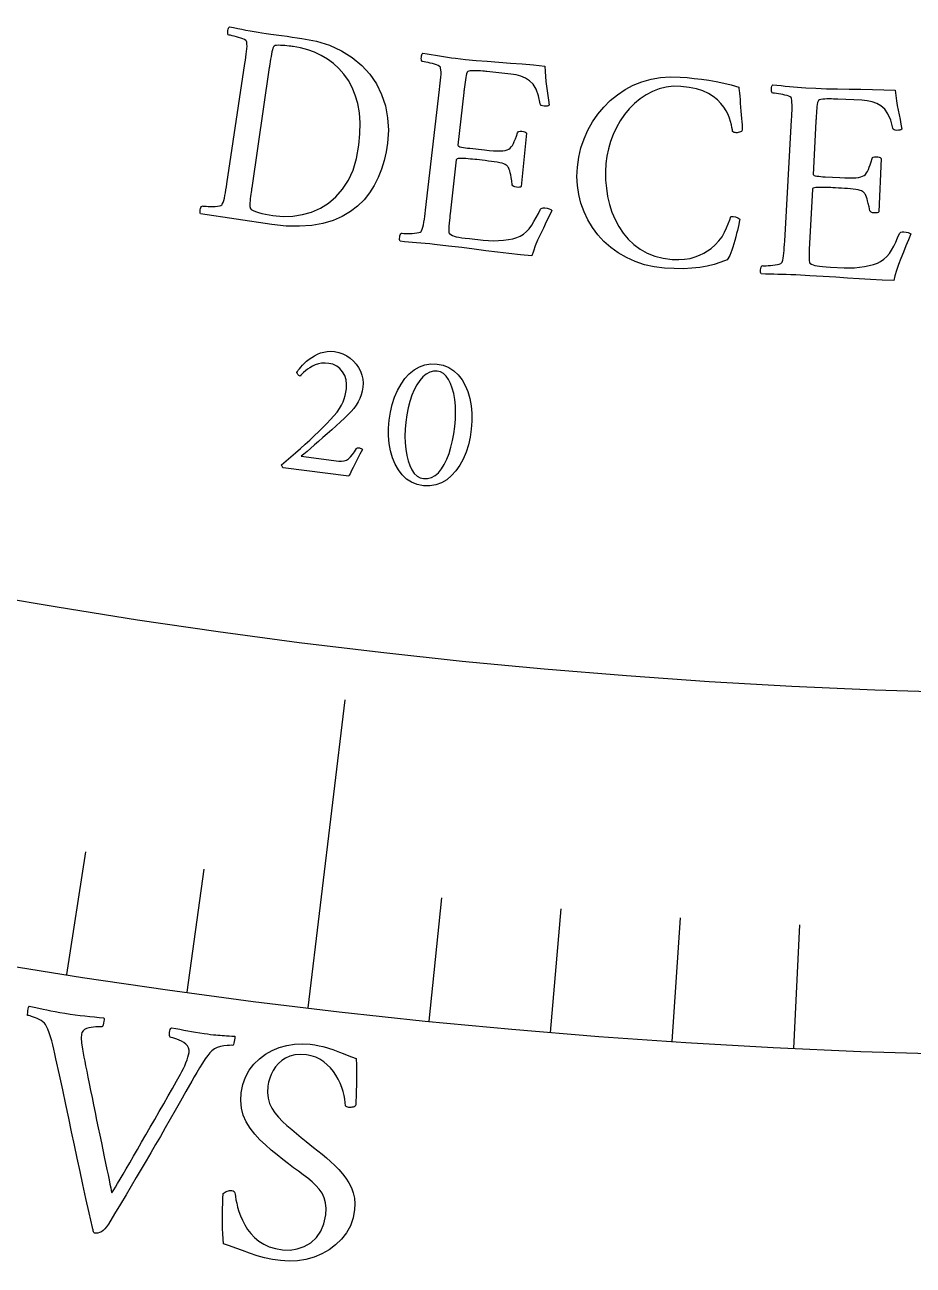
# Model space of a CAD drawing. Header units: millimetres. Extents: x -60 to 60, y -60 to 76.
# Drawn here: x -7.67 to -1.48, y -49.15 to -40.51 of the extents above; entities that cross this region are included whole.
import ezdxf

# ---------------------------------------------------------------- set-up
doc = ezdxf.new("R2010")
doc.units = ezdxf.units.MM
for name, color, linetype in [('CUT_OUTER', 1, 'Continuous'), ('ENGRAVE', 7, 'Continuous'), ('ENGRAVE_FINE', 8, 'Continuous'), ('TEXT', 5, 'Continuous')]:
    doc.layers.add(name, color=color, linetype=linetype)

msp = doc.modelspace()

# ---------------------------------------------------------------- linework, layer by layer
at = {"layer": 'CUT_OUTER'}
msp.add_arc((0, -0.0001), 59.9999, 176.771323, 2.429054, dxfattribs=at)
at = {"layer": 'ENGRAVE'}
msp.add_lwpolyline([(-5.6926, -47.3591), (-5.4348, -45.2145)], dxfattribs=at)
for radius in [58.8, 58.8, 57.225, 54.3, 54.3, 51.99, 47.7, 47.7, 45.18]:
    msp.add_circle((0, 0), radius, dxfattribs=at)
at = {"layer": 'ENGRAVE_FINE'}
for points in [[(-7.3733, -47.1267), (-7.2397, -46.2731)], [(-6.534, -47.2504), (-6.4156, -46.3945)], [(-4.8493, -47.4529), (-4.7614, -46.5933)], [(-4.0044, -47.5316), (-3.9319, -46.6707)], [(-3.1583, -47.5953), (-3.1011, -46.7332)], [(-2.3111, -47.644), (-2.2693, -46.781)]]:
    msp.add_lwpolyline(points, dxfattribs=at)
at = {"layer": 'TEXT'}
for points in [[(-5.7365, -40.6081), (-5.6357, -40.6275), (-5.5435, -40.6561), (-5.4601, -40.694), (-5.3853, -40.7412), (-5.3197, -40.7962), (-5.2638, -40.8575), (-5.2176, -40.9251), (-5.1811, -40.9992), (-5.1548, -41.0782), (-5.1392, -41.1609), (-5.1344, -41.2472), (-5.1404, -41.3371), (-5.1502, -41.399), (-5.1643, -41.4596), (-5.1825, -41.5189), (-5.205, -41.5769), (-5.2323, -41.6323), (-5.2653, -41.684), (-5.3039, -41.7318), (-5.3481, -41.7759), (-5.3985, -41.815), (-5.4556, -41.8483), (-5.5193, -41.8756), (-5.5897, -41.897), (-5.6674, -41.9112), (-5.7527, -41.9172), (-5.8458, -41.9149), (-5.9466, -41.9043), (-6.4416, -41.831), (-6.4444, -41.8257), (-6.4457, -41.8191), (-6.4457, -41.8111), (-6.4444, -41.8018), (-6.4421, -41.7927), (-6.4395, -41.7851), (-6.4364, -41.7791), (-6.4329, -41.7748), (-6.4256, -41.7757), (-6.4156, -41.7767), (-6.4031, -41.7776), (-6.3879, -41.7786), (-6.3717, -41.7792), (-6.3557, -41.7792), (-6.3399, -41.7784), (-6.3245, -41.777), (-6.3109, -41.7748), (-6.3007, -41.7718), (-6.2939, -41.7681), (-6.2904, -41.7636), (-6.2849, -41.7512), (-6.2799, -41.7369), (-6.2756, -41.7207), (-6.2719, -41.7027), (-6.2686, -41.6833), (-6.2652, -41.6631), (-6.2619, -41.6422), (-6.2585, -41.6204), (-6.1325, -40.7824), (-6.1293, -40.7606), (-6.1263, -40.7394), (-6.1235, -40.7188), (-6.121, -40.6989), (-6.1191, -40.6801), (-6.1183, -40.663), (-6.1188, -40.6477), (-6.1203, -40.6342), (-6.1221, -40.6282), (-6.1273, -40.6224), (-6.136, -40.6168), (-6.1481, -40.6115), (-6.1621, -40.6065), (-6.1766, -40.6018), (-6.1914, -40.5974), (-6.2067, -40.5934), (-6.221, -40.5898), (-6.2329, -40.587), (-6.2424, -40.585), (-6.2495, -40.5837), (-6.2514, -40.5785), (-6.2525, -40.5719), (-6.2527, -40.5639), (-6.2521, -40.5545), (-6.2506, -40.5452), (-6.2482, -40.5376), (-6.245, -40.5317), (-6.2409, -40.5275), (-6.2117, -40.533), (-6.1828, -40.5387), (-6.1541, -40.5444), (-6.1257, -40.5502), (-6.0976, -40.5558), (-6.0696, -40.5609), (-6.0418, -40.5656), (-6.0142, -40.5699), (-5.9843, -40.5743), (-5.9517, -40.5789), (-5.9164, -40.5837), (-5.8783, -40.5888), (-5.8399, -40.5939), (-5.8035, -40.5988), (-5.769, -40.6035), (-5.7365, -40.6081)], [(-5.9631, -40.8116), (-6.0853, -41.6482), (-6.0865, -41.6563), (-6.088, -41.6665), (-6.0898, -41.6789), (-6.0919, -41.6934), (-6.094, -41.7089), (-6.0957, -41.7242), (-6.0969, -41.7393), (-6.0977, -41.7542), (-6.0981, -41.7675), (-6.0978, -41.778), (-6.0971, -41.7857), (-6.0958, -41.7904), (-6.0886, -41.799), (-6.0767, -41.807), (-6.0603, -41.8144), (-6.0392, -41.8212), (-6.0154, -41.8273), (-5.9905, -41.8328), (-5.9646, -41.8377), (-5.9377, -41.8419), (-5.8677, -41.8479), (-5.7995, -41.8459), (-5.7332, -41.8358), (-5.6689, -41.8176), (-5.6079, -41.7911), (-5.5516, -41.7557), (-5.5, -41.7116), (-5.4532, -41.6588), (-5.4128, -41.5967), (-5.3805, -41.525), (-5.3561, -41.4437), (-5.3398, -41.3528), (-5.3322, -41.2719), (-5.3311, -41.1967), (-5.3363, -41.1269), (-5.3479, -41.0628), (-5.365, -41.0039), (-5.3867, -40.9499), (-5.413, -40.9007), (-5.4439, -40.8564), (-5.4786, -40.8169), (-5.5164, -40.7821), (-5.5574, -40.7519), (-5.6014, -40.7264), (-5.6478, -40.7052), (-5.6958, -40.6879), (-5.7455, -40.6746), (-5.7969, -40.6652), (-5.804, -40.6642), (-5.8137, -40.6631), (-5.8258, -40.6616), (-5.8404, -40.66), (-5.856, -40.6585), (-5.8712, -40.6574), (-5.8859, -40.6567), (-5.9002, -40.6565), (-5.9129, -40.6571), (-5.9227, -40.6589), (-5.9296, -40.6618), (-5.9338, -40.666), (-5.938, -40.6765), (-5.9419, -40.6887), (-5.9454, -40.7026), (-5.9485, -40.7183), (-5.9513, -40.735), (-5.9542, -40.7521), (-5.9569, -40.7696), (-5.9596, -40.7875), (-5.96, -40.7905), (-5.9605, -40.7935), (-5.9609, -40.7965), (-5.9613, -40.7996), (-5.9618, -40.8026), (-5.9622, -40.8056), (-5.9627, -40.8086), (-5.9631, -40.8116)], [(-4.6664, -40.747), (-4.5965, -40.7545), (-4.5231, -40.7616), (-4.4461, -40.7681), (-4.3656, -40.7742), (-4.2838, -40.7801), (-4.203, -40.7866), (-4.1234, -40.7936), (-4.0447, -40.8011), (-4.0431, -40.8383), (-4.0405, -40.874), (-4.037, -40.9083), (-4.0326, -40.9412), (-4.0279, -40.9735), (-4.0235, -41.0064), (-4.0193, -41.0397), (-4.0155, -41.0735), (-4.0218, -41.0774), (-4.0297, -41.0798), (-4.0392, -41.0808), (-4.0503, -41.0803), (-4.0617, -41.0783), (-4.0699, -41.0748), (-4.0749, -41.0699), (-4.0768, -41.0634), (-4.0889, -41.0074), (-4.1053, -40.962), (-4.126, -40.9271), (-4.1509, -40.9028), (-4.1795, -40.8856), (-4.2109, -40.8721), (-4.2451, -40.8625), (-4.2823, -40.8565), (-4.4485, -40.8388), (-4.4557, -40.8381), (-4.4654, -40.8372), (-4.4776, -40.8362), (-4.4922, -40.835), (-4.5079, -40.834), (-4.5231, -40.8334), (-4.5378, -40.8332), (-4.5521, -40.8335), (-4.5647, -40.8345), (-4.5745, -40.8366), (-4.5814, -40.8398), (-4.5854, -40.8441), (-4.5892, -40.8547), (-4.5927, -40.8668), (-4.5957, -40.8805), (-4.5982, -40.8958), (-4.6005, -40.9121), (-4.6026, -40.9286), (-4.6047, -40.9453), (-4.6067, -40.9624), (-4.6074, -40.969), (-4.6081, -40.975), (-4.6087, -40.9802), (-4.6092, -40.9846), (-4.6505, -41.3521), (-4.6493, -41.356), (-4.6447, -41.3594), (-4.6368, -41.3625), (-4.6256, -41.3651), (-4.6123, -41.3675), (-4.5982, -41.3697), (-4.5833, -41.3718), (-4.5677, -41.3736), (-4.4654, -41.3848), (-4.4322, -41.3881), (-4.4029, -41.3905), (-4.3774, -41.3919), (-4.3557, -41.3924), (-4.3372, -41.3917), (-4.3212, -41.3894), (-4.3076, -41.3855), (-4.2966, -41.3802), (-4.2873, -41.3731), (-4.2788, -41.3642), (-4.2711, -41.3533), (-4.2642, -41.3406), (-4.2575, -41.3257), (-4.2502, -41.3084), (-4.2425, -41.2885), (-4.2343, -41.2661), (-4.2311, -41.2601), (-4.2252, -41.2563), (-4.2164, -41.2545), (-4.2048, -41.2548), (-4.1938, -41.2565), (-4.1846, -41.2594), (-4.1773, -41.2633), (-4.1719, -41.2683), (-4.2095, -41.6404), (-4.2149, -41.6434), (-4.2222, -41.6452), (-4.2314, -41.6458), (-4.2426, -41.6452), (-4.2535, -41.6432), (-4.2619, -41.6396), (-4.2679, -41.6346), (-4.2714, -41.6279), (-4.2754, -41.6009), (-4.2792, -41.5779), (-4.2828, -41.5588), (-4.2861, -41.5437), (-4.2893, -41.5316), (-4.2925, -41.5216), (-4.2956, -41.5136), (-4.2987, -41.5077), (-4.3019, -41.5029), (-4.3056, -41.4985), (-4.3097, -41.4945), (-4.3142, -41.4907), (-4.3205, -41.4863), (-4.3301, -41.4822), (-4.343, -41.4783), (-4.3593, -41.4748), (-4.3777, -41.4714), (-4.3969, -41.4682), (-4.4171, -41.4652), (-4.4382, -41.4623), (-4.4595, -41.4596), (-4.4801, -41.457), (-4.5001, -41.4547), (-4.5195, -41.4525), (-4.533, -41.4511), (-4.5474, -41.4497), (-4.5627, -41.4484), (-4.5788, -41.447), (-4.5949, -41.4459), (-4.6099, -41.4451), (-4.6237, -41.4447), (-4.6365, -41.4447), (-4.6473, -41.4455), (-4.6551, -41.4475), (-4.6601, -41.4507), (-4.6621, -41.4551), (-4.7043, -41.8308), (-4.7046, -41.833), (-4.7049, -41.8358), (-4.7053, -41.8391), (-4.7057, -41.8429), (-4.7073, -41.858), (-4.7091, -41.8752), (-4.7109, -41.8944), (-4.7129, -41.9157), (-4.7141, -41.9356), (-4.714, -41.9508), (-4.7124, -41.9614), (-4.7094, -41.9672), (-4.6994, -41.9748), (-4.688, -41.9811), (-4.6754, -41.9862), (-4.6615, -41.9899), (-4.6448, -41.9931), (-4.6238, -41.9964), (-4.5986, -41.9997), (-4.5692, -42.0031), (-4.4735, -42.0134), (-4.4379, -42.0163), (-4.4024, -42.0174), (-4.367, -42.0166), (-4.3316, -42.014), (-4.2979, -42.0095), (-4.2677, -42.0032), (-4.2409, -41.9949), (-4.2176, -41.9848), (-4.1939, -41.9712), (-4.1724, -41.9543), (-4.1532, -41.9339), (-4.1362, -41.9101), (-4.1205, -41.8841), (-4.1049, -41.8568), (-4.0894, -41.8284), (-4.0741, -41.7988), (-4.0703, -41.7938), (-4.0641, -41.7906), (-4.0556, -41.7891), (-4.0446, -41.7894), (-4.028, -41.7918), (-4.0145, -41.7954), (-4.0042, -41.8002), (-3.9972, -41.8063), (-4.0156, -41.846), (-4.0348, -41.8869), (-4.0548, -41.9289), (-4.0756, -41.9722), (-4.0952, -42.0146), (-4.1116, -42.054), (-4.1247, -42.0903), (-4.1346, -42.1237), (-4.2151, -42.1155), (-4.2952, -42.1066), (-4.3751, -42.0971), (-4.4546, -42.087), (-4.5364, -42.0764), (-4.6235, -42.0657), (-4.7156, -42.0547), (-4.8129, -42.0434), (-4.8466, -42.0397), (-4.8786, -42.0366), (-4.9089, -42.034), (-4.9375, -42.032), (-4.9654, -42.0301), (-4.9937, -42.0277), (-5.0226, -42.0248), (-5.0519, -42.0215), (-5.0548, -42.0163), (-5.0564, -42.0097), (-5.0567, -42.0018), (-5.0556, -41.9924), (-5.0536, -41.9832), (-5.0512, -41.9755), (-5.0484, -41.9695), (-5.0451, -41.965), (-5.0377, -41.9657), (-5.0277, -41.9663), (-5.0151, -41.9669), (-5, -41.9673), (-4.9837, -41.9674), (-4.9677, -41.9668), (-4.952, -41.9656), (-4.9366, -41.9636), (-4.9231, -41.961), (-4.913, -41.9577), (-4.9063, -41.9537), (-4.903, -41.9491), (-4.8979, -41.9365), (-4.8934, -41.9221), (-4.8896, -41.9058), (-4.8865, -41.8876), (-4.8838, -41.8681), (-4.8811, -41.8478), (-4.8785, -41.8268), (-4.8759, -41.805), (-4.7777, -40.9632), (-4.7752, -40.9413), (-4.7729, -40.92), (-4.7708, -40.8994), (-4.7689, -40.8793), (-4.7677, -40.8605), (-4.7675, -40.8434), (-4.7684, -40.8282), (-4.7704, -40.8147), (-4.7724, -40.8087), (-4.7778, -40.8031), (-4.7867, -40.7978), (-4.7989, -40.793), (-4.8131, -40.7884), (-4.8277, -40.7842), (-4.8427, -40.7803), (-4.8581, -40.7767), (-4.8725, -40.7737), (-4.8845, -40.7713), (-4.8941, -40.7696), (-4.9012, -40.7685), (-4.9033, -40.7634), (-4.9046, -40.7568), (-4.9051, -40.7489), (-4.9047, -40.7394), (-4.9036, -40.7301), (-4.9014, -40.7224), (-4.8984, -40.7164), (-4.8944, -40.712), (-4.8651, -40.7166), (-4.836, -40.7213), (-4.8072, -40.726), (-4.7786, -40.7309), (-4.7503, -40.7355), (-4.7221, -40.7398), (-4.6942, -40.7436), (-4.6664, -40.747)], [(-3.1022, -40.8775), (-3.0541, -40.8816), (-3.005, -40.8868), (-2.9549, -40.893), (-2.9037, -40.9002), (-2.8518, -40.9089), (-2.7997, -40.9197), (-2.7473, -40.9324), (-2.6947, -40.9471), (-2.6944, -40.9497), (-2.6937, -40.9576), (-2.6923, -40.9707), (-2.6905, -40.9891), (-2.6884, -41.011), (-2.6862, -41.0347), (-2.6841, -41.0602), (-2.682, -41.0874), (-2.6798, -41.1149), (-2.6777, -41.1412), (-2.6756, -41.1661), (-2.6736, -41.1898), (-2.6719, -41.2105), (-2.6707, -41.2264), (-2.6701, -41.2376), (-2.6701, -41.244), (-2.6704, -41.248), (-2.6726, -41.252), (-2.6769, -41.2558), (-2.6831, -41.2594), (-2.6905, -41.2625), (-2.698, -41.2646), (-2.7058, -41.2656), (-2.7137, -41.2656), (-2.7204, -41.2648), (-2.7266, -41.2632), (-2.7322, -41.2609), (-2.7373, -41.2579), (-2.7391, -41.2451), (-2.7421, -41.2291), (-2.7463, -41.21), (-2.7516, -41.1877), (-2.759, -41.1635), (-2.7694, -41.1386), (-2.7827, -41.1131), (-2.7989, -41.0867), (-2.8188, -41.0609), (-2.8432, -41.0366), (-2.872, -41.0139), (-2.9053, -40.9928), (-2.9439, -40.9744), (-2.9887, -40.96), (-3.0398, -40.9496), (-3.0972, -40.9431), (-3.1498, -40.9422), (-3.2003, -40.9476), (-3.2489, -40.9594), (-3.2956, -40.9775), (-3.3399, -41.0011), (-3.3815, -41.0291), (-3.4205, -41.0617), (-3.4567, -41.0988), (-3.4899, -41.1395), (-3.5196, -41.1827), (-3.5457, -41.2286), (-3.5684, -41.277), (-3.5873, -41.3269), (-3.6021, -41.3773), (-3.6128, -41.4282), (-3.6193, -41.4796), (-3.6224, -41.5372), (-3.6215, -41.5947), (-3.6167, -41.6519), (-3.6078, -41.7091), (-3.5948, -41.7649), (-3.5775, -41.8185), (-3.5558, -41.8697), (-3.5298, -41.9187), (-3.4993, -41.9643), (-3.4643, -42.0057), (-3.4248, -42.0428), (-3.3808, -42.0757), (-3.3322, -42.1032), (-3.2787, -42.1243), (-3.2205, -42.1389), (-3.1575, -42.1471), (-3.1131, -42.1486), (-3.0719, -42.1462), (-3.034, -42.1401), (-2.9992, -42.1301), (-2.9673, -42.1174), (-2.9381, -42.1033), (-2.9115, -42.0877), (-2.8874, -42.0707), (-2.8581, -42.0454), (-2.8327, -42.0184), (-2.8113, -41.9895), (-2.794, -41.9589), (-2.7797, -41.9282), (-2.7676, -41.8995), (-2.7577, -41.8727), (-2.7499, -41.8477), (-2.733, -41.8483), (-2.7171, -41.8519), (-2.7021, -41.8585), (-2.6881, -41.868), (-2.6891, -41.8769), (-2.6912, -41.8892), (-2.6945, -41.905), (-2.6988, -41.9244), (-2.704, -41.9458), (-2.7096, -41.9682), (-2.7156, -41.9914), (-2.7221, -42.0155), (-2.7289, -42.0393), (-2.7358, -42.0617), (-2.7429, -42.0827), (-2.7502, -42.1023), (-2.7574, -42.1194), (-2.764, -42.1329), (-2.7702, -42.143), (-2.7759, -42.1495), (-2.8195, -42.1676), (-2.8658, -42.1827), (-2.9148, -42.1947), (-2.9664, -42.2037), (-3.0214, -42.2096), (-3.0806, -42.2123), (-3.144, -42.2119), (-3.2114, -42.2082), (-3.2833, -42.1994), (-3.3515, -42.1843), (-3.4161, -42.1629), (-3.4771, -42.1351), (-3.5338, -42.102), (-3.5859, -42.0643), (-3.6333, -42.0221), (-3.6759, -41.9755), (-3.7135, -41.9251), (-3.7456, -41.8719), (-3.7722, -41.8158), (-3.7934, -41.7569), (-3.8088, -41.6958), (-3.8181, -41.6335), (-3.8212, -41.5697), (-3.8182, -41.5046), (-3.8088, -41.4362), (-3.7934, -41.3704), (-3.7722, -41.3074), (-3.7451, -41.247), (-3.7128, -41.1899), (-3.6761, -41.1367), (-3.6348, -41.0872), (-3.5891, -41.0416), (-3.5395, -41.0006), (-3.4862, -40.9651), (-3.4294, -40.935), (-3.369, -40.9104), (-3.3057, -40.8919), (-3.2402, -40.8803), (-3.1723, -40.8754), (-3.1022, -40.8775)], [(-2.229, -40.9527), (-2.1588, -40.9561), (-2.0851, -40.9587), (-2.0078, -40.9607), (-1.9271, -40.9619), (-1.8451, -40.963), (-1.7641, -40.9647), (-1.6841, -40.9669), (-1.6052, -40.9697), (-1.6013, -41.0067), (-1.5966, -41.0422), (-1.5911, -41.0762), (-1.5847, -41.1088), (-1.5781, -41.1408), (-1.5717, -41.1733), (-1.5656, -41.2063), (-1.5598, -41.2399), (-1.5658, -41.2441), (-1.5736, -41.247), (-1.583, -41.2485), (-1.5941, -41.2487), (-1.6056, -41.2474), (-1.614, -41.2444), (-1.6193, -41.2397), (-1.6216, -41.2334), (-1.637, -41.1783), (-1.6561, -41.1339), (-1.6788, -41.1003), (-1.7051, -41.0775), (-1.7347, -41.062), (-1.7668, -41.0505), (-1.8016, -41.0429), (-1.839, -41.0392), (-2.0061, -41.0313), (-2.0133, -41.0311), (-2.023, -41.0308), (-2.0352, -41.0305), (-2.0499, -41.0302), (-2.0655, -41.0301), (-2.0808, -41.0304), (-2.0955, -41.0311), (-2.1098, -41.0322), (-2.1223, -41.034), (-2.1319, -41.0367), (-2.1386, -41.0403), (-2.1423, -41.0448), (-2.1455, -41.0556), (-2.1483, -41.0679), (-2.1504, -41.0818), (-2.152, -41.0972), (-2.1533, -41.1135), (-2.1545, -41.1301), (-2.1556, -41.147), (-2.1565, -41.1641), (-2.1569, -41.1709), (-2.1572, -41.1768), (-2.1575, -41.182), (-2.1577, -41.1865), (-2.1771, -41.5558), (-2.1756, -41.5596), (-2.1709, -41.5628), (-2.1628, -41.5653), (-2.1514, -41.5673), (-2.138, -41.5689), (-2.1238, -41.5703), (-2.1088, -41.5714), (-2.0931, -41.5723), (-1.9903, -41.5774), (-1.957, -41.5787), (-1.9276, -41.5793), (-1.902, -41.5792), (-1.8804, -41.5784), (-1.8619, -41.5766), (-1.8461, -41.5734), (-1.8328, -41.5687), (-1.8221, -41.5627), (-1.8132, -41.5551), (-1.8053, -41.5457), (-1.7982, -41.5344), (-1.7921, -41.5213), (-1.7863, -41.5061), (-1.7801, -41.4883), (-1.7736, -41.4679), (-1.7667, -41.4451), (-1.7639, -41.439), (-1.7582, -41.4348), (-1.7495, -41.4325), (-1.738, -41.4321), (-1.7268, -41.4332), (-1.7175, -41.4355), (-1.71, -41.439), (-1.7043, -41.4437), (-1.7196, -41.8173), (-1.7248, -41.8206), (-1.732, -41.8229), (-1.7412, -41.824), (-1.7524, -41.824), (-1.7634, -41.8227), (-1.772, -41.8197), (-1.7783, -41.8149), (-1.7822, -41.8085), (-1.7878, -41.7818), (-1.793, -41.759), (-1.7977, -41.7402), (-1.8019, -41.7253), (-1.8058, -41.7135), (-1.8096, -41.7036), (-1.8132, -41.6958), (-1.8166, -41.6901), (-1.8201, -41.6856), (-1.824, -41.6814), (-1.8284, -41.6776), (-1.8331, -41.6741), (-1.8396, -41.6701), (-1.8494, -41.6665), (-1.8626, -41.6635), (-1.879, -41.6609), (-1.8976, -41.6586), (-1.917, -41.6566), (-1.9373, -41.6548), (-1.9586, -41.6532), (-1.9799, -41.6517), (-2.0007, -41.6504), (-2.0208, -41.6492), (-2.0403, -41.6482), (-2.0538, -41.6476), (-2.0683, -41.6471), (-2.0836, -41.6466), (-2.0998, -41.6463), (-2.116, -41.6461), (-2.131, -41.6462), (-2.1448, -41.6467), (-2.1576, -41.6474), (-2.1683, -41.6488), (-2.176, -41.6513), (-2.1807, -41.6548), (-2.1825, -41.6593), (-2.2023, -42.0368), (-2.2024, -42.0391), (-2.2025, -42.0419), (-2.2027, -42.0452), (-2.2029, -42.049), (-2.2036, -42.0642), (-2.2043, -42.0815), (-2.205, -42.1008), (-2.2057, -42.1221), (-2.2058, -42.1421), (-2.2047, -42.1573), (-2.2025, -42.1677), (-2.1992, -42.1733), (-2.1887, -42.1803), (-2.177, -42.1859), (-2.1641, -42.1902), (-2.15, -42.1931), (-2.1331, -42.1953), (-2.112, -42.1974), (-2.0867, -42.1992), (-2.0571, -42.2008), (-1.961, -42.2054), (-1.9253, -42.2062), (-1.8897, -42.2051), (-1.8544, -42.2022), (-1.8192, -42.1975), (-1.7859, -42.1911), (-1.7562, -42.1829), (-1.7299, -42.173), (-1.7072, -42.1615), (-1.6843, -42.1466), (-1.6639, -42.1284), (-1.646, -42.1069), (-1.6304, -42.0822), (-1.6162, -42.0552), (-1.6023, -42.0271), (-1.5886, -41.9978), (-1.5751, -41.9674), (-1.5716, -41.9621), (-1.5656, -41.9586), (-1.5571, -41.9566), (-1.5462, -41.9562), (-1.5294, -41.9576), (-1.5158, -41.9604), (-1.5052, -41.9646), (-1.4978, -41.9702), (-1.5138, -42.0109), (-1.5306, -42.0529), (-1.548, -42.0961), (-1.5662, -42.1405), (-1.5833, -42.184), (-1.5973, -42.2243), (-1.6082, -42.2614), (-1.6161, -42.2953), (-1.6969, -42.2918), (-1.7775, -42.2878), (-1.8577, -42.2831), (-1.9376, -42.2777), (-2.02, -42.272), (-2.1075, -42.2665), (-2.2001, -42.261), (-2.2979, -42.2556), (-2.3318, -42.2539), (-2.364, -42.2527), (-2.3944, -42.2519), (-2.423, -42.2516), (-2.4509, -42.2514), (-2.4794, -42.2506), (-2.5084, -42.2495), (-2.5378, -42.2479), (-2.541, -42.2429), (-2.543, -42.2364), (-2.5437, -42.2285), (-2.5432, -42.2191), (-2.5419, -42.2098), (-2.5399, -42.202), (-2.5374, -42.1958), (-2.5344, -42.1911), (-2.527, -42.1914), (-2.517, -42.1914), (-2.5044, -42.1912), (-2.4892, -42.1908), (-2.473, -42.1899), (-2.457, -42.1883), (-2.4415, -42.1861), (-2.4262, -42.1833), (-2.4129, -42.1798), (-2.403, -42.1759), (-2.3965, -42.1716), (-2.3935, -42.1668), (-2.3891, -42.1539), (-2.3855, -42.1393), (-2.3827, -42.1228), (-2.3808, -42.1044), (-2.3792, -42.0848), (-2.3777, -42.0644), (-2.3763, -42.0432), (-2.375, -42.0213), (-2.3272, -41.1752), (-2.326, -41.1532), (-2.325, -41.1318), (-2.3241, -41.1111), (-2.3234, -41.0909), (-2.3233, -41.072), (-2.3242, -41.055), (-2.326, -41.0398), (-2.3288, -41.0265), (-2.3311, -41.0206), (-2.3369, -41.0154), (-2.346, -41.0106), (-2.3585, -41.0065), (-2.373, -41.0028), (-2.3878, -40.9995), (-2.403, -40.9965), (-2.4186, -40.9938), (-2.4332, -40.9916), (-2.4453, -40.99), (-2.4549, -40.9888), (-2.4621, -40.9882), (-2.4645, -40.9832), (-2.4662, -40.9767), (-2.4671, -40.9688), (-2.4674, -40.9594), (-2.4667, -40.95), (-2.4651, -40.9422), (-2.4624, -40.936), (-2.4587, -40.9314), (-2.4291, -40.9342), (-2.3998, -40.9372), (-2.3708, -40.9402), (-2.342, -40.9433), (-2.3134, -40.9463), (-2.2851, -40.9488), (-2.2569, -40.951), (-2.229, -40.9527)], [(-5.314, -43.4706), (-5.3228, -43.4865), (-5.332, -43.5034), (-5.3415, -43.5214), (-5.3512, -43.5404), (-5.361, -43.5597), (-5.3703, -43.5782), (-5.3791, -43.596), (-5.3876, -43.6131), (-5.3952, -43.6284), (-5.4014, -43.6411), (-5.4062, -43.651), (-5.4096, -43.6581), (-5.8664, -43.5991), (-5.8683, -43.5973), (-5.8702, -43.595), (-5.8721, -43.5923), (-5.874, -43.5892), (-5.8757, -43.586), (-5.8768, -43.5832), (-5.8774, -43.5807), (-5.8774, -43.5785), (-5.8454, -43.551), (-5.8129, -43.5229), (-5.7801, -43.4941), (-5.7469, -43.4647), (-5.7139, -43.435), (-5.6816, -43.4053), (-5.6501, -43.3757), (-5.6193, -43.3461), (-5.5898, -43.3171), (-5.5625, -43.2892), (-5.5372, -43.2624), (-5.5139, -43.2367), (-5.4919, -43.2104), (-5.4739, -43.1855), (-5.4596, -43.1619), (-5.4492, -43.1398), (-5.4414, -43.118), (-5.435, -43.0955), (-5.4299, -43.0723), (-5.4262, -43.0485), (-5.4247, -43.0159), (-5.4285, -42.9853), (-5.4378, -42.9569), (-5.4525, -42.9304), (-5.4716, -42.9077), (-5.4942, -42.8903), (-5.5202, -42.8782), (-5.5496, -42.8715), (-5.5749, -42.8697), (-5.5989, -42.8709), (-5.6215, -42.8752), (-5.6429, -42.8826), (-5.6628, -42.8918), (-5.681, -42.9018), (-5.6973, -42.9125), (-5.712, -42.924), (-5.7246, -42.9351), (-5.7351, -42.9448), (-5.7433, -42.9531), (-5.7493, -42.96), (-5.7532, -42.9589), (-5.7571, -42.9568), (-5.761, -42.9535), (-5.7647, -42.9491), (-5.768, -42.9445), (-5.7702, -42.9407), (-5.7714, -42.9375), (-5.7717, -42.9352), (-5.7678, -42.9285), (-5.762, -42.9199), (-5.7541, -42.9094), (-5.7442, -42.8971), (-5.7324, -42.8839), (-5.7189, -42.8705), (-5.7035, -42.857), (-5.6864, -42.8433), (-5.6678, -42.8303), (-5.6482, -42.8187), (-5.6275, -42.8083), (-5.6057, -42.7993), (-5.5829, -42.7924), (-5.5593, -42.7885), (-5.5348, -42.7874), (-5.5094, -42.7893), (-5.4792, -42.7952), (-5.4509, -42.8048), (-5.4245, -42.8182), (-5.4, -42.8353), (-5.3779, -42.8553), (-5.3587, -42.8772), (-5.3425, -42.901), (-5.3291, -42.9268), (-5.3192, -42.9537), (-5.3131, -42.981), (-5.3108, -43.0087), (-5.3123, -43.0367), (-5.317, -43.0644), (-5.3241, -43.0909), (-5.3336, -43.1163), (-5.3455, -43.1405), (-5.3595, -43.1636), (-5.3752, -43.1856), (-5.3927, -43.2065), (-5.4119, -43.2264), (-5.4389, -43.2522), (-5.4673, -43.2787), (-5.4971, -43.3059), (-5.5283, -43.3339), (-5.5598, -43.3618), (-5.5905, -43.3888), (-5.6203, -43.4148), (-5.6492, -43.4399), (-5.6763, -43.4633), (-5.7005, -43.4843), (-5.7219, -43.5028), (-5.7404, -43.5188), (-5.4788, -43.5526), (-5.4599, -43.5533), (-5.4424, -43.5508), (-5.4263, -43.5449), (-5.4116, -43.5357), (-5.3976, -43.5231), (-5.3836, -43.5073), (-5.3696, -43.488), (-5.3557, -43.4655), (-5.3533, -43.4622), (-5.3499, -43.46), (-5.3454, -43.4591), (-5.3399, -43.4592), (-5.3376, -43.4597), (-5.3346, -43.4606), (-5.331, -43.4619), (-5.3268, -43.4636), (-5.3226, -43.4655), (-5.319, -43.4673), (-5.3162, -43.469), (-5.314, -43.4706)], [(-4.7957, -42.8765), (-4.7521, -42.885), (-4.7128, -42.9004), (-4.6778, -42.9225), (-4.6472, -42.9515), (-4.6209, -42.986), (-4.5989, -43.025), (-4.5812, -43.0683), (-4.5678, -43.116), (-4.5587, -43.1668), (-4.5539, -43.2195), (-4.5534, -43.274), (-4.5572, -43.3303), (-4.5652, -43.3862), (-4.5772, -43.4394), (-4.5932, -43.4899), (-4.6131, -43.5376), (-4.6367, -43.5814), (-4.6637, -43.6201), (-4.694, -43.6536), (-4.7276, -43.682), (-4.7643, -43.704), (-4.8037, -43.7182), (-4.8457, -43.7247), (-4.8904, -43.7234), (-4.9332, -43.7149), (-4.9721, -43.6994), (-5.007, -43.6769), (-5.038, -43.6473), (-5.0649, -43.6122), (-5.0874, -43.5727), (-5.1055, -43.529), (-5.1192, -43.481), (-5.1284, -43.43), (-5.133, -43.3772), (-5.1331, -43.3227), (-5.1286, -43.2664), (-5.1198, -43.2106), (-5.1072, -43.1576), (-5.0907, -43.1073), (-5.0703, -43.0598), (-5.0463, -43.0163), (-5.0191, -42.978), (-4.9887, -42.9449), (-4.9551, -42.917), (-4.9187, -42.8956), (-4.88, -42.8817), (-4.839, -42.8753), (-4.7957, -42.8765)], [(-4.7945, -42.9257), (-4.8211, -42.9259), (-4.8466, -42.9327), (-4.8709, -42.9459), (-4.894, -42.9656), (-4.9156, -42.9909), (-4.9355, -43.0207), (-4.9537, -43.0551), (-4.9701, -43.094), (-4.9845, -43.1364), (-4.9965, -43.1816), (-5.0061, -43.2294), (-5.0133, -43.2799), (-5.0178, -43.3301), (-5.0193, -43.3786), (-5.0179, -43.4253), (-5.0135, -43.4701), (-5.0064, -43.5121), (-4.9969, -43.55), (-4.9849, -43.5838), (-4.9705, -43.6135), (-4.9537, -43.6381), (-4.9348, -43.6564), (-4.9137, -43.6685), (-4.8904, -43.6743), (-4.8616, -43.6742), (-4.8345, -43.6673), (-4.8093, -43.6534), (-4.7859, -43.6328), (-4.7644, -43.6063), (-4.7449, -43.5752), (-4.7274, -43.5395), (-4.7119, -43.4991), (-4.6986, -43.4553), (-4.6874, -43.4094), (-4.6785, -43.3614), (-4.6719, -43.3113), (-4.6678, -43.2606), (-4.6665, -43.2122), (-4.668, -43.1662), (-4.6725, -43.1225), (-4.6796, -43.0819), (-4.6891, -43.0454), (-4.701, -43.0128), (-4.7154, -42.9842), (-4.7321, -42.9606), (-4.7508, -42.943), (-4.7716, -42.9314), (-4.7945, -42.9257)], [(-7.3856, -47.3978), (-7.3502, -47.403), (-7.3153, -47.4078), (-7.2809, -47.412), (-7.247, -47.4157), (-7.2134, -47.4191), (-7.1802, -47.4226), (-7.1473, -47.4262), (-7.1146, -47.4299), (-7.1136, -47.4358), (-7.1136, -47.4437), (-7.1146, -47.4537), (-7.1166, -47.4657), (-7.1192, -47.4771), (-7.1221, -47.4855), (-7.1253, -47.4908), (-7.1287, -47.493), (-7.1347, -47.4924), (-7.1437, -47.4922), (-7.1557, -47.4922), (-7.1708, -47.4925), (-7.1873, -47.4935), (-7.2035, -47.4957), (-7.2195, -47.4991), (-7.2353, -47.5036), (-7.2493, -47.5102), (-7.26, -47.5194), (-7.2674, -47.5313), (-7.2715, -47.5459), (-7.2725, -47.5693), (-7.2699, -47.6032), (-7.2638, -47.6475), (-7.2541, -47.7023), (-7.2485, -47.7309), (-7.2419, -47.7639), (-7.2344, -47.8012), (-7.226, -47.8428), (-7.2169, -47.8878), (-7.2074, -47.935), (-7.1975, -47.9845), (-7.1871, -48.0362), (-7.1765, -48.089), (-7.1657, -48.1418), (-7.1546, -48.1947), (-7.1435, -48.2476), (-7.1324, -48.2994), (-7.1219, -48.3491), (-7.112, -48.3967), (-7.1025, -48.4422), (-7.0937, -48.4846), (-7.0858, -48.5229), (-7.0787, -48.5572), (-7.0725, -48.5874), (-7.0673, -48.6124), (-7.0634, -48.6309), (-7.0607, -48.643), (-7.0592, -48.6487), (-7.0546, -48.6414), (-7.0464, -48.6282), (-7.0347, -48.6088), (-7.0195, -48.5835), (-7.0015, -48.5531), (-6.9814, -48.5189), (-6.9591, -48.4807), (-6.9347, -48.4386), (-6.9086, -48.3934), (-6.8811, -48.3459), (-6.8524, -48.2961), (-6.8224, -48.244), (-6.7917, -48.1906), (-6.7608, -48.1367), (-6.7298, -48.0824), (-6.6986, -48.0277), (-6.6679, -47.9735), (-6.6381, -47.921), (-6.6094, -47.87), (-6.5816, -47.8207), (-6.5713, -47.802), (-6.5615, -47.7827), (-6.5522, -47.7628), (-6.5434, -47.7422), (-6.5356, -47.7221), (-6.5295, -47.7034), (-6.525, -47.6863), (-6.5221, -47.6707), (-6.5217, -47.6534), (-6.5253, -47.6378), (-6.5331, -47.6239), (-6.5449, -47.6118), (-6.5591, -47.6013), (-6.574, -47.5921), (-6.5898, -47.5843), (-6.6062, -47.5778), (-6.6218, -47.5725), (-6.6349, -47.5686), (-6.6454, -47.5658), (-6.6533, -47.5642), (-6.6567, -47.56), (-6.6587, -47.5533), (-6.6591, -47.544), (-6.658, -47.5322), (-6.6557, -47.5202), (-6.6527, -47.5105), (-6.6488, -47.5032), (-6.6441, -47.4981), (-6.6145, -47.5034), (-6.5859, -47.5088), (-6.558, -47.5142), (-6.531, -47.5196), (-6.504, -47.5248), (-6.4761, -47.5297), (-6.4473, -47.5343), (-6.4176, -47.5385), (-6.3932, -47.5417), (-6.3715, -47.5444), (-6.3524, -47.5466), (-6.3359, -47.5483), (-6.3208, -47.5497), (-6.3059, -47.5508), (-6.291, -47.5519), (-6.2763, -47.5527), (-6.2608, -47.5536), (-6.2436, -47.5547), (-6.2247, -47.556), (-6.2042, -47.5575), (-6.2031, -47.5635), (-6.2032, -47.5716), (-6.2044, -47.5819), (-6.2067, -47.5944), (-6.2095, -47.6062), (-6.2122, -47.6146), (-6.2147, -47.6195), (-6.217, -47.6209), (-6.226, -47.6205), (-6.2394, -47.6209), (-6.2575, -47.6221), (-6.28, -47.6242), (-6.3038, -47.6284), (-6.3256, -47.6356), (-6.3455, -47.6461), (-6.3633, -47.6597), (-6.3761, -47.6726), (-6.3912, -47.6911), (-6.4086, -47.7153), (-6.4284, -47.7451), (-6.4488, -47.7774), (-6.4682, -47.8091), (-6.4865, -47.8403), (-6.5037, -47.8708), (-6.5437, -47.9417), (-6.582, -48.0095), (-6.6187, -48.0743), (-6.6538, -48.1362), (-6.6879, -48.196), (-6.7216, -48.2547), (-6.7549, -48.3122), (-6.7879, -48.3687), (-6.821, -48.4251), (-6.8547, -48.4825), (-6.8891, -48.5411), (-6.9241, -48.6006), (-6.9606, -48.6623), (-6.9993, -48.7272), (-7.0404, -48.7951), (-7.0838, -48.8662), (-7.0961, -48.8848), (-7.1083, -48.8999), (-7.1205, -48.9115), (-7.1326, -48.9196), (-7.1446, -48.925), (-7.1565, -48.9284), (-7.1682, -48.9297), (-7.1798, -48.929), (-7.1829, -48.9276), (-7.1855, -48.9244), (-7.1876, -48.9194), (-7.1891, -48.9125), (-7.1904, -48.9053), (-7.1918, -48.899), (-7.1934, -48.8938), (-7.1951, -48.8895), (-7.2179, -48.7866), (-7.2398, -48.6871), (-7.2607, -48.591), (-7.2808, -48.4984), (-7.3004, -48.4072), (-7.32, -48.3152), (-7.3397, -48.2224), (-7.3595, -48.1289), (-7.3799, -48.0326), (-7.4016, -47.9314), (-7.4245, -47.8253), (-7.4487, -47.7143), (-7.4559, -47.6802), (-7.4633, -47.6479), (-7.4707, -47.6173), (-7.4783, -47.5884), (-7.4864, -47.5609), (-7.4953, -47.5344), (-7.5051, -47.509), (-7.5157, -47.4846), (-7.521, -47.4748), (-7.5287, -47.4656), (-7.5388, -47.4569), (-7.5512, -47.4486), (-7.5648, -47.4411), (-7.5783, -47.4344), (-7.5919, -47.4286), (-7.6055, -47.4236), (-7.6182, -47.4196), (-7.6291, -47.4163), (-7.6384, -47.414), (-7.6459, -47.4125), (-7.6466, -47.4104), (-7.6464, -47.4045), (-7.6453, -47.3948), (-7.6432, -47.3814), (-7.6409, -47.3678), (-7.6389, -47.3579), (-7.6371, -47.3515), (-7.6357, -47.3488), (-7.5997, -47.3558), (-7.5668, -47.3625), (-7.5372, -47.3687), (-7.5109, -47.3746), (-7.4845, -47.3803), (-7.4548, -47.3861), (-7.4218, -47.3919), (-7.3856, -47.3978)], [(-5.6798, -47.6137), (-5.6467, -47.6182), (-5.6166, -47.6233), (-5.5895, -47.629), (-5.5655, -47.6353), (-5.543, -47.6424), (-5.5202, -47.6502), (-5.4972, -47.6587), (-5.474, -47.668), (-5.4493, -47.678), (-5.4217, -47.689), (-5.3912, -47.7009), (-5.3578, -47.7136), (-5.3563, -47.7582), (-5.3556, -47.8034), (-5.3557, -47.8492), (-5.3566, -47.8957), (-5.3578, -47.9395), (-5.3591, -47.9774), (-5.3605, -48.0093), (-5.3619, -48.0353), (-5.3626, -48.0407), (-5.3658, -48.045), (-5.3715, -48.0484), (-5.3796, -48.0507), (-5.3885, -48.0522), (-5.3965, -48.0532), (-5.4035, -48.0535), (-5.4096, -48.0531), (-5.417, -48.0517), (-5.4235, -48.0493), (-5.4289, -48.0457), (-5.4334, -48.0412), (-5.4344, -48.0193), (-5.4374, -47.9955), (-5.4425, -47.9697), (-5.4496, -47.942), (-5.4588, -47.9134), (-5.4702, -47.8852), (-5.4837, -47.8572), (-5.4994, -47.8297), (-5.5173, -47.8032), (-5.5373, -47.7786), (-5.5596, -47.756), (-5.584, -47.7352), (-5.6107, -47.7174), (-5.6397, -47.7034), (-5.6709, -47.6934), (-5.7045, -47.6873), (-5.7472, -47.6847), (-5.7858, -47.6874), (-5.8202, -47.6955), (-5.8504, -47.7091), (-5.8769, -47.7267), (-5.9001, -47.7471), (-5.9199, -47.7702), (-5.9363, -47.796), (-5.9497, -47.8232), (-5.9602, -47.8504), (-5.9679, -47.8778), (-5.9727, -47.9052), (-5.9752, -47.9482), (-5.9714, -47.9883), (-5.9613, -48.0254), (-5.945, -48.0595), (-5.9238, -48.0914), (-5.8993, -48.1219), (-5.8715, -48.1512), (-5.8403, -48.179), (-5.8073, -48.2064), (-5.7742, -48.234), (-5.741, -48.2618), (-5.7076, -48.29), (-5.6817, -48.3109), (-5.6545, -48.3328), (-5.626, -48.3557), (-5.596, -48.3796), (-5.5658, -48.4045), (-5.5362, -48.4305), (-5.5073, -48.4576), (-5.4791, -48.4857), (-5.4527, -48.5151), (-5.4293, -48.546), (-5.409, -48.5785), (-5.3917, -48.6125), (-5.3784, -48.6481), (-5.3702, -48.6853), (-5.3671, -48.7241), (-5.3691, -48.7645), (-5.3798, -48.8229), (-5.3986, -48.8768), (-5.4255, -48.9262), (-5.4605, -48.971), (-5.5018, -49.0107), (-5.5475, -49.0447), (-5.5975, -49.0729), (-5.652, -49.0953), (-5.709, -49.1116), (-5.7669, -49.1211), (-5.8257, -49.124), (-5.8853, -49.1201), (-5.9411, -49.1118), (-5.9956, -49.1004), (-6.0486, -49.0859), (-6.1002, -49.0684), (-6.1498, -49.05), (-6.1967, -49.033), (-6.2411, -49.0176), (-6.2828, -49.0035), (-6.2851, -48.969), (-6.2869, -48.9333), (-6.2881, -48.8966), (-6.2887, -48.8588), (-6.2889, -48.8216), (-6.2888, -48.7868), (-6.2884, -48.7543), (-6.2877, -48.7242), (-6.2869, -48.6981), (-6.286, -48.6774), (-6.2851, -48.6623), (-6.2843, -48.6527), (-6.2776, -48.6479), (-6.2706, -48.6437), (-6.2632, -48.6399), (-6.2555, -48.6366), (-6.2475, -48.6341), (-6.2396, -48.6326), (-6.2316, -48.6321), (-6.2236, -48.6326), (-6.2145, -48.6351), (-6.2077, -48.6399), (-6.2032, -48.647), (-6.2011, -48.6564), (-6.199, -48.6744), (-6.1954, -48.6957), (-6.1903, -48.7202), (-6.1837, -48.748), (-6.1751, -48.7777), (-6.1639, -48.8082), (-6.1503, -48.8395), (-6.134, -48.8715), (-6.1148, -48.9028), (-6.092, -48.9322), (-6.0658, -48.9594), (-6.036, -48.9846), (-6.0021, -49.0066), (-5.9634, -49.024), (-5.9199, -49.0369), (-5.8716, -49.0452), (-5.8187, -49.0469), (-5.7681, -49.0392), (-5.72, -49.022), (-5.6743, -48.9954), (-5.6345, -48.9598), (-5.6039, -48.9157), (-5.5826, -48.8631), (-5.5706, -48.8021), (-5.5682, -48.7575), (-5.5716, -48.7174), (-5.581, -48.6818), (-5.5962, -48.6508), (-5.6159, -48.6228), (-5.639, -48.596), (-5.6654, -48.5706), (-5.6951, -48.5466), (-5.7271, -48.5228), (-5.7602, -48.4983), (-5.7945, -48.4731), (-5.83, -48.4471), (-5.8694, -48.4161), (-5.9092, -48.3838), (-5.9496, -48.3501), (-5.9904, -48.3149), (-6.0295, -48.2779), (-6.0647, -48.2386), (-6.0959, -48.1971), (-6.1232, -48.1532), (-6.1444, -48.1068), (-6.1575, -48.0577), (-6.1625, -48.0058), (-6.1593, -47.9512), (-6.1481, -47.8942), (-6.1296, -47.8421), (-6.1039, -47.7948), (-6.0711, -47.7523), (-6.0326, -47.7151), (-5.9903, -47.6833), (-5.944, -47.6571), (-5.8938, -47.6365), (-5.8413, -47.6216), (-5.7881, -47.6129), (-5.7343, -47.6102), (-5.6798, -47.6137)]]:
    msp.add_lwpolyline(points, close=True, dxfattribs=at)

doc.saveas('drawing.dxf')
